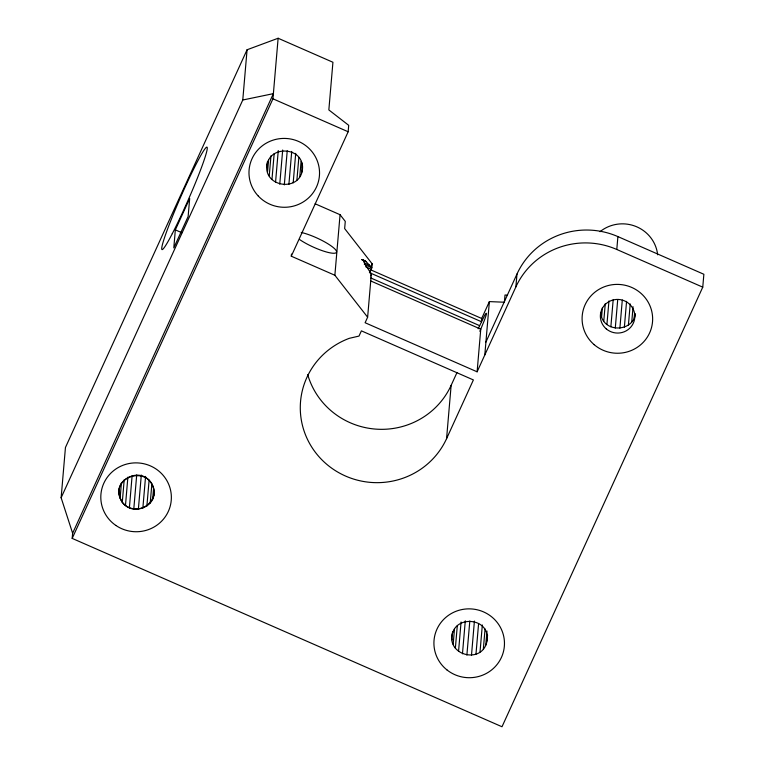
<?xml version="1.0" encoding="UTF-8"?>
<svg xmlns="http://www.w3.org/2000/svg" width="765" height="765" viewBox="0 0 765 765"><rect width="100%" height="100%" fill="white"/><g stroke="black" fill="none" stroke-linecap="round" stroke-linejoin="round"><path stroke-width="1.15" d="M452.096 639.865C449.724 614.505 490.805 615.777 487.056 640.888C482.677 665.254 444.675 655.289 452.803 631.613M154.148 492.574C154.052 510.848 126.225 515.294 120.124 498.206L121.415 482.897M61.133 497.738L65.446 447.496L247.076 49.763L278.125 38.25L332.928 62.261L328.845 109.93L348.706 125.317L348.161 131.762L291.283 256.199L334.869 275.257L367.63 317.207L365.106 322.734L477.111 371.809L515.878 286.904L516.987 274.023A76.462 74.588 4.9 0 1 617.9 236.595L703.867 274.272L702.758 287.152L502.003 726.75L72.187 538.397L72.627 533.243L273.382 93.646L242.773 100.005L61.133 497.738L72.627 533.243M119.101 492.689L119.503 487.974M120.124 498.206C112.694 480.745 138.752 466.612 149.825 481.3C165.116 498.952 136.208 520.649 122.295 502.156L124.198 479.789M125.479 505.407L127.879 477.159M129.39 507.74L132.096 475.983M133.789 509.041L136.706 474.931M138.379 509.155L141.305 475.055M142.845 508.18L145.58 476.404M146.88 506.048L149.108 480.152M150.227 503.007L151.843 484.159M175.338 229.873L173.798 247.908L188.133 216.514L189.682 198.47L175.338 229.873L181.888 232.742M152.646 499.22L153.555 488.615M242.773 100.005L247.076 49.763M302.538 165.785C303.877 193.717 259.794 188.372 267.568 161.348M72.187 538.397L272.942 98.8L278.125 38.25M267.568 171.714L268.572 159.923M269.232 175.902L270.953 155.869M271.957 179.546L274.176 153.612M275.543 182.366L278.269 150.552M279.761 184.202L282.687 150.017M284.312 184.901L287.238 150.724M288.893 184.432L291.723 151.432M293.186 182.825L295.711 153.354M296.897 180.186L298.819 157.791M299.784 176.686L301.094 161.367M301.639 172.584L302.443 163.155M334.869 275.257L340.062 214.707L315.132 203.786M367.63 317.207L371.341 273.851L365.718 265.445L362.887 259.67L366.053 261.582L371.857 267.817L369.83 271.766M340.062 214.707L345.273 221.381L344.652 228.592L372.201 263.877L371.857 267.817L364.312 264.288M446.569 438.67L473.392 379.937L361.396 330.853L359.005 336.084L349.309 338.321A76.462 74.588 4.9 0 0 321.29 459.21A76.462 74.588 4.9 0 0 446.569 438.67L451.14 385.34L457.001 372.526M453.167 644.235L454.486 628.916M477.111 371.809L480.764 329.16L484.063 321.128A17.643 1.272 -66.3 0 0 484.532 315.658L478.154 328.778M507.386 295.108L505.005 295.013L504.384 302.223L489.38 301.601L481.682 318.479L481.405 321.702L369.399 272.617M455.366 648.194L457.288 625.799M458.541 651.464L461.066 622.002M484.809 354.941L489.38 301.601M462.462 653.836L465.292 620.826M466.88 655.127L469.815 620.941M471.489 655.261L474.415 621.075M475.964 654.228L478.594 623.58M480.009 652.096L482.332 624.986M483.346 649.016L485.067 628.983M485.756 645.191L486.97 631.048M487.056 640.888L487.563 634.998M635.457 313.851C633.267 330.824 607.152 333.224 601.567 317.198L602.371 307.807M603.767 321.157L605.278 303.552M606.932 324.427L608.95 300.951M515.878 286.904A76.462 74.588 4.9 0 1 616.791 249.476L617.9 236.595M610.862 326.789L613.176 299.794M615.28 328.08L617.69 299.909M619.88 328.214L622.299 300.043M624.364 327.181L626.573 301.362M628.409 325.058L630.217 303.925M631.747 321.979L633.057 306.717M634.147 318.154L634.548 313.459M267.061 167.239C266.937 145.006 303.523 146.01 302.338 168.147M291.283 256.199L291.484 254.047M370.528 275.916L371.341 273.851M479.827 331.264L480.764 329.16L370.939 281.042M371.36 265.713L372.201 263.877M485.918 342.06L516.987 274.023M272.942 98.8L348.161 131.762M616.791 249.476L702.758 287.152M362.773 260.138L366.053 261.582L361.74 259.574L366.053 261.582M370.767 269.873L481.682 318.479M370.824 277.982L479.559 325.632M365.68 266.755L371.101 269.223M364.236 262.854L369.677 265.331M122.295 502.156C105.637 474.549 155.611 463.007 153.947 494.926M600.487 312.818L601.567 317.198M599.999 231.709A35.286 34.425 4.9 0 1 635.839 226.43A35.286 34.425 4.9 0 1 657.651 254.802M451.14 385.34A76.462 74.588 4.9 0 1 375.806 429.117A76.462 74.588 4.9 0 1 307.721 374.659M301.247 232.445A23.524 4.886 24.5 0 1 331.235 245.986A23.524 4.886 24.5 0 1 329.639 252.766A23.524 4.886 24.5 0 1 299.584 239.522M594.185 344.68A35.286 34.425 4.9 0 0 651.99 325.574A35.286 34.425 4.9 0 0 605.928 286.206A35.286 34.425 4.9 0 0 594.185 344.68M606.263 328.883A17.251 16.83 4.9 0 0 634.51 319.541A17.251 16.83 4.9 0 0 612 300.301A17.251 16.83 4.9 0 0 606.263 328.883M446.999 669.958A35.286 34.425 4.9 0 0 504.039 648.806A35.286 34.425 4.9 0 0 456.542 611.092A35.286 34.425 4.9 0 0 446.999 669.958M258.312 196.07A35.286 34.425 4.9 0 0 317.934 183.256A35.286 34.425 4.9 0 0 276.528 139.22A35.286 34.425 4.9 0 0 258.312 196.07M115.878 525.45A35.286 34.425 4.9 0 0 171.236 500.425A35.286 34.425 4.9 0 0 121.138 466.057A35.286 34.425 4.9 0 0 115.878 525.45M172.297 233.641A55.874 4.035 -66.3 0 0 207.258 148.467A55.874 4.035 -66.3 0 0 174.114 212.441A55.874 4.035 -66.3 0 0 172.297 233.641"/></g></svg>
